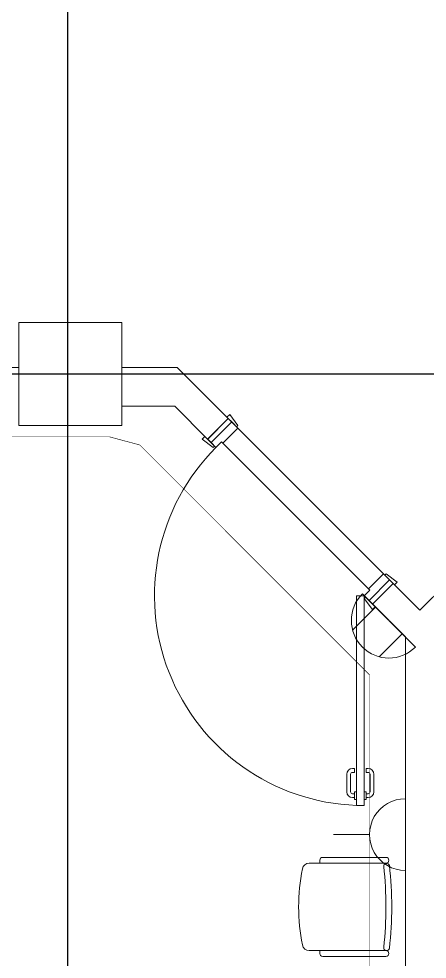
# Model space of a CAD drawing. Header units: metres. Extents: x 75097 to 220695, y -1557923 to -1361206.
# Drawn here: x 151311 to 153414, y -1436648 to -1431809 of the extents above; entities that cross this region are included whole.
import ezdxf

# ---------------------------------------------------------------- set-up
doc = ezdxf.new("R2010")
doc.units = ezdxf.units.M
doc.layers.get('0').update_dxf_attribs({"lineweight": 0})
doc.layers.add('A-100 - Copy$0$axes', color=8, linetype='Continuous')
doc.layers.add('PD-VENT', color=8, linetype='Continuous')
for name, color, linetype, lineweight in [('A-100 - Copy$0$car', 8, 'Continuous', 0), ('A-100 - Copy$0$Medical Equipment and Furniture', 8, 'Continuous', 0), ('A-100 - Copy$0$Structure', 8, 'Continuous', 9), ('A-100 - Copy$0$Walls', 8, 'Continuous', 0), ('A-100 - Copy$0$Wooden Joinery', 8, 'Continuous', 0)]:
    doc.layers.add(name, color=color, linetype=linetype, lineweight=lineweight)
doc.layers.add('E-POWR', color=7, linetype='Continuous', lineweight=9, true_color=0x4e7e3e)

# ---------------------------------------------------------------- blocks, each defined once
blk = doc.blocks.new('NORMAL SOCKET')
at = {"layer": 'E-POWR'}
for p, q in [((0, 307.7), (0, 615.4)), ((-307.7, 0), (307.7, 0))]:
    blk.add_line(p, q, dxfattribs=at)
blk.add_ellipse((0, 0), major_axis=(32.8, 305.9), ratio=1, start_param=4.81904, end_param=7.960633, dxfattribs=at)
blk = doc.blocks.new('WALL OUTLET')
at = {"layer": 'E-POWR', "extrusion": (9.94399e-05, 4.90741e-07, 1)}
blk.add_line((-193.4, 0, 0), (193.4, 0, 0), dxfattribs=at)
blk.add_line((-193.4, 0, 0), (193.4, 0, 0), dxfattribs=at)
at = {"layer": 'E-POWR', "extrusion": (9.94399e-05, 4.90741e-07, 1), "elevation": 0}
for points in [[(-96.7, 0), (-96.7, 167.5)], [(96.7, 0), (96.7, 167.5)]]:
    blk.add_lwpolyline(points, dxfattribs=at)
at = {"layer": 'E-POWR', "extrusion": (9.94399e-05, 4.90741e-07, 1)}
blk.add_arc((0, 0, 0), 193.4, 359.9963, 179.9963, dxfattribs=at)
blk = doc.blocks.new('A-100 - Copy$0$GF21016-P')
at = {"extrusion": (-1.24384e-09, -1.20261e-09, -1)}
for p, q in [((0.0128, 0.0179), (0.0128, 0.4136)), ((0.4628, 0.0179), (0.4628, 0.4136)), ((-0.0172, 0.0179), (-0.0172, 0.3435)), ((-0.0022, 0.3585), (0.0128, 0.3585)), ((0.4778, 0.3585), (0.4628, 0.3585)), ((0.4928, 0.0179), (0.4928, 0.3435)), ((0.4778, 0.0029), (0.4778, 0.0029))]:
    blk.add_line(p, q, dxfattribs=at)
for centre, radius, start, end in [((-0.0478, 0.4136), 0.035, 0, 80.6557), ((-0.2378, -0.5362), 1.0036, 78.7568, 101.2432), ((-0.4278, 0.4136), 0.035, 99.3443, 180), ((0.0022, 0.3435), 0.015, 0, 90), ((-0.4778, 0.3435), 0.015, 90, 180), ((0.0022, 0.0179), 0.015, 270, 0), ((0.0022, 0.0179), 0.015, 180, 270), ((-0.0284, 0.0145), 0.015, 284.3864, 95.5209), ((-0.2378, 1.8734), 1.8855, 263.5119, 276.4881), ((-0.2378, 1.8928), 1.8749, 263.6341, 276.3659), ((-0.4471, 0.0145), 0.015, 84.4791, 255.6136), ((-0.4778, 0.0179), 0.015, 270, 0), ((-0.4778, 0.0179), 0.015, 180, 270)]:
    blk.add_arc(centre, radius, start, end, dxfattribs=at)
blk = doc.blocks.new('A-100 - Copy$0$A$C683B37BC')
at = {"layer": 'A-100 - Copy$0$car'}
for p, q in [((-770.4, -827), (-21.2, -77.8)), ((56.6, -155.6, -2.4), (-692.7, -904.8, -4.7))]:
    blk.add_line(p, q, dxfattribs=at)
at = {"layer": 'A-100 - Copy$0$Wooden Joinery'}
for p, q in [((-92.4, 996.4, -2.4), (-102.4, 996.4, -2.4)), ((-92.4, 976.4, -2.4), (-102.4, 976.4, -2.4)), ((-92.4, 1006.4, -2.4), (-92.4, 966.4, -2.4)), ((-82.4, 1006.4, -2.4), (-92.4, 1006.4, -2.4)), ((-42.4, 1006.4, -2.4), (-32.4, 1006.4, -2.4)), ((-32.4, 1006.4, -2.4), (-32.4, 966.4, -2.4)), ((-32.4, 996.4, -2.4), (-22.4, 996.4, -2.4)), ((-32.4, 976.4, -2.4), (-22.4, 976.4, -2.4)), ((-132.4, 966.4, -2.4), (-132.4, 876.4, -2.4)), ((-112.4, 966.4, -2.4), (-112.4, 876.4, -2.4)), ((-82.4, 966.4, -2.4), (-92.4, 966.4, -2.4)), ((-42.4, 966.4, -2.4), (-32.4, 966.4, -2.4)), ((-12.4, 966.4, -2.4), (-12.4, 876.4, -2.4)), ((7.6, 966.4, -2.4), (7.6, 876.4, -2.4)), ((-92.4, 866.4, -2.4), (-102.4, 866.4, -2.4)), ((-92.4, 846.4, -2.4), (-102.4, 846.4, -2.4)), ((-92.4, 866.4, -2.4), (-92.4, 846.4, -2.4)), ((-32.4, 866.4, -2.4), (-22.4, 866.4, -2.4)), ((-32.4, 866.4, -2.4), (-32.4, 846.4, -2.4)), ((-32.4, 846.4, -2.4), (-22.4, 846.4, -2.4))]:
    blk.add_line(p, q, dxfattribs=at)
for points in [[(-82.4, -42.4), (-82.4, 1036.4), (-42.4, 1036.4), (-42.4, -42.4)], [(-35.4, -35.4), (-42.4, -28.3), (0, 28.3), (14.1, 14.1)], [(63.6, -148.5), (70.7, -155.6), (127.3, -113.1), (113.1, -99)], [(-812.9, -812.9), (-819.9, -805.8), (-876.5, -848.2), (-862.4, -862.4)], [(-699.7, -911.9), (-692.7, -918.9), (-735.1, -975.5), (-749.2, -961.4)]]:
    blk.add_lwpolyline(points, close=True, dxfattribs=at)
for points in [[(-17.7, -17.7), (88.4, -123.7), (106.1, -106.1), (0, 0), (-17.7, -17.7)], [(-17.7, -17.7), (-42.4, -42.4), (-14.1, -70.7), (-21.2, -77.8), (56.6, -155.6), (88.4, -123.7), (-17.7, -17.7)], [(-830.6, -830.6), (-805.8, -805.8), (-777.5, -834.1), (-770.4, -827), (-692.7, -904.8), (-724.5, -936.6), (-830.6, -830.6)], [(-830.6, -830.6), (-724.5, -936.6), (-742.2, -954.3), (-848.2, -848.2), (-830.6, -830.6)]]:
    blk.add_lwpolyline(points, dxfattribs=at)
for centre, radius, start, end in [((-42.4, -42.4), 1079.6, 92.1234, 225), ((-102.4, 966.4, -2.4), 30, 90, 180), ((-102.4, 966.4, -2.4), 10, 90, 180), ((-22.4, 966.4, -2.4), 30, 0, 90), ((-22.4, 966.4, -2.4), 10, 0, 90), ((-102.4, 876.4, -2.4), 30, 180, 270), ((-102.4, 876.4, -2.4), 10, 180, 270), ((-22.4, 876.4, -2.4), 10, 270, 0), ((-22.4, 876.4, -2.4), 30, 270, 0)]:
    blk.add_arc(centre, radius, start, end, dxfattribs=at)
blk = doc.blocks.new('A-100 - Copy')
at = {"layer": 'A-100 - Copy$0$axes'}
for p, q in [((151563.3, -1477297.4, 0), (151563.3, -1391762.7, 0)), ((178940.3, -1433637.7, 2.4), (96147.6, -1433637.7, 2.4))]:
    blk.add_line(p, q, dxfattribs=at)
at = {"layer": 'A-100 - Copy$0$Structure', "elevation": 0}
blk.add_lwpolyline([(151311.2, -1433902.7), (151841.2, -1433902.7), (151841.2, -1433372.7), (151311.2, -1433372.7)], close=True, dxfattribs=at)
at = {"layer": 'A-100 - Copy$0$Walls'}
for p, q in [((144641.7, -1433602.7, 0), (151311.2, -1433602.7, 0)), ((151841.2, -1433602.7, 0), (152126.2, -1433602.7, 0)), ((152389.5, -1433865.9, 0), (152126.2, -1433602.7, 0)), ((151841.2, -1433802.7, 0), (152114.1, -1433802.7, 0)), ((152283.4, -1433972, 0), (152114.1, -1433802.7, 0)), ((152283.4, -1433972, 0), (152389.5, -1433865.9, 0)), ((153131.9, -1434820.5, 0), (153238, -1434714.5, 0)), ((153376.2, -1434852.7, 0), (153238, -1434714.5, 0)), ((153376.2, -1434852.7, 0), (153514.5, -1434714.5, 0)), ((153301.2, -1434989.8, 0), (153131.9, -1434820.5, 0)), ((153301.2, -1438727.7, 0), (153301.2, -1434989.8, 0))]:
    blk.add_line(p, q, dxfattribs=at)
at = {"layer": 'A-100 - Copy$0$Medical Equipment and Furniture', "extrusion": (-8.17196e-07, -2.67577e-11, -1), "xscale": -999.9999999999992, "yscale": 999.9999999999992, "zscale": 1000, "rotation": 270.0000251128832}
blk.add_blockref('A-100 - Copy$0$GF21016-P', (-153219.3, -1436617.1, 2.2), dxfattribs=at)
at = {"layer": 'A-100 - Copy$0$Wooden Joinery', "xscale": -1, "rotation": 180}
blk.add_blockref('A-100 - Copy$0$A$C683B37BC', (153131.9, -1434820.5, 0), dxfattribs=at)

msp = doc.modelspace()

# ---------------------------------------------------------------- linework, layer by layer
at = {"layer": 'E-POWR', "const_width": 3}
msp.add_lwpolyline([(148235.8, -1440227.4), (148235.8, -1438711.4), (148235.8, -1438113.1), (148218.5, -1436450.3), (148218.5, -1435870.5), (148238.4, -1433960.3), (151777.9, -1433960.3), (151933.9, -1434002.1), (153116.6, -1435184.9), (153116.6, -1437294.9)], dxfattribs=at)

# ---------------------------------------------------------------- block references
at = {"layer": 'E-POWR', "color": 85, "xscale": -0.6, "yscale": 0.6, "zscale": 0.6, "rotation": 90}
msp.add_blockref('NORMAL SOCKET', (153301.3, -1436007, 0), dxfattribs=at)
at = {"layer": 'PD-VENT', "color": 85, "rotation": 135.0037433238959}
msp.add_blockref('WALL OUTLET', (153216.6, -1434905.2, 0), dxfattribs=at)

# ---------------------------------------------------------------- next in the draw order: block references
msp.add_blockref('A-100 - Copy', (0, 0))

doc.saveas('drawing.dxf')
